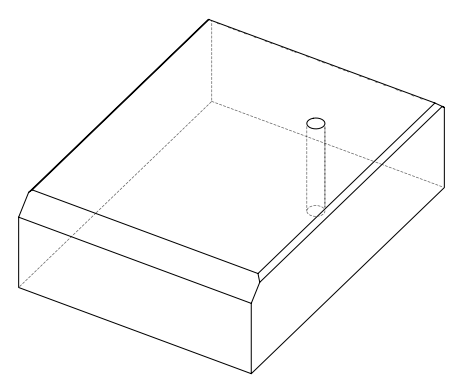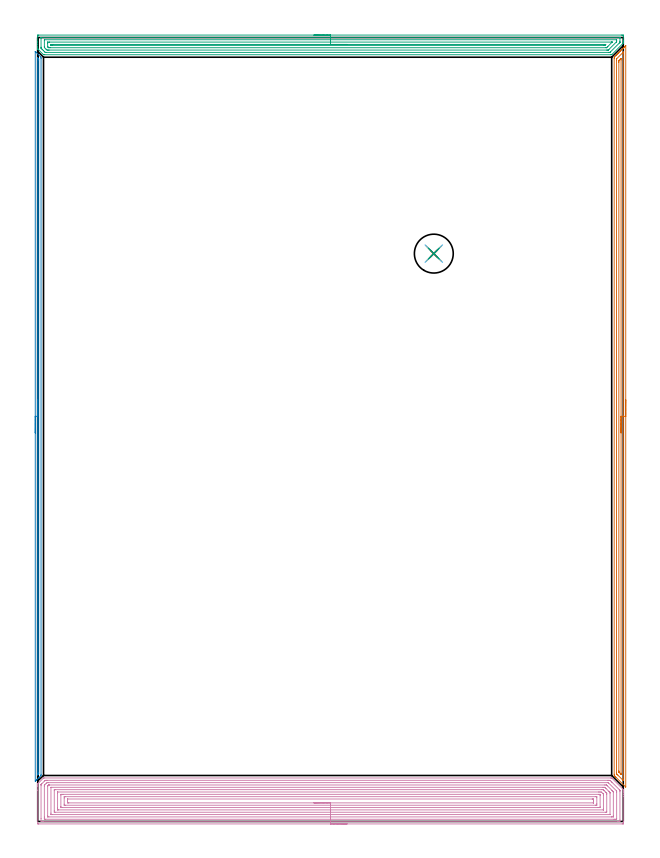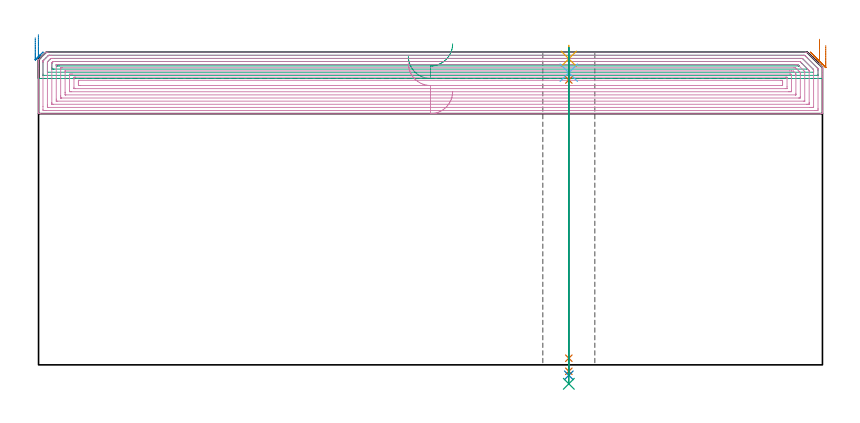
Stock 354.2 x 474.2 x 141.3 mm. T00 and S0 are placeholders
(PLAN: 9 operations, 5 tool changes, 62.8 min)
(1 AREA_MILL | FG_CHAMFER_SURFACE | UGT0205_001 | 10.79 min | 11184 mm3)
(2 AREA_MILL_1 | FG_CHAMFER_SURFACE_1 | UGT0205_001 | 7.16 min | 2745 mm3)
(3 AREA_MILL_2 | FG_CHAMFER_SURFACE_2 | UGT0205_001 | 14.25 min | 24839 mm3)
(4 AREA_MILL_3 | FG_CHAMFER_SURFACE_3 | UGT0205_001 | 28.7 min | 136679 mm3)
(5 SPOT_DRILL | STEP1HOLE | NXT0321_9005460120000 | 0.05 min | 157 mm3)
(6 DRILL_BLIND_HOLE_INTO_CENTER | STEP1HOLE | NXT0301_033 | 0.05 min | 182 mm3)
(7 GUN_DRILL_THROUGH_HOLE | STEP1HOLE | UGT0307_002 | 0.63 min | 3722 mm3)
(8 SPADE_DRILL_TO_ENLARGE_THROUGH_HOLE | STEP1HOLE | UGT0306_005 | 0.59 min | 19202 mm3)
(9 DRILL_TO_ENLARGE_THROUGH_HOLE | STEP1HOLE | UGT0301_056 | 0.61 min | 37948 mm3)
(TOOL UGT0205_001 | Chamfer Mill 20 x 3 x 45 deg. | D20 FL50 Z2)
(TOOL NXT0321_9005460120000 | NC Spot Drill, 142deg, 12mm, Carbide, Uncoated | D12 PA142 FL30 Z2)
(TOOL NXT0301_033 | Carbide Drill 6.2mm [860.1-0620-031A1-MM 2214] | D6.2 PA140 FL53 Z2)
(TOOL UGT0307_002 | Gun Drill 6 mm | D6 PA130 FL24 Z1)
(TOOL UGT0306_005 | Spade Drill 14.5mm | D14.5 PA132 FL10 Z2)
(TOOL UGT0301_056 | Twist Drill 23.5 mm | D23.5 PA118 FL155 Z2)
(OP 1 AREA_MILL)
G17 G21 G94 G90
T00 M6
G54
G17 G0 G90 X355.7 Y255.05 S1061 M3
G43 Z151.3 H0
Z144.3
G94 G1 Y255.012 Z143.428 F250.
Y254.898 Z142.564
Y254.709 Z141.712
Y254.447 Z140.88
Y254.113 Z140.074
Y253.71 Z139.3
Y253.242 Z138.564
Y252.71 Z137.872
Y252.121 Z137.229
Y251.478 Z136.64
Y250.786 Z136.108
Y250.05 Z135.64
Y249.276 Z135.237
Y248.47 Z134.903
Y247.638 Z134.641
Y246.786 Z134.452
Y245.922 Z134.338
Y245.05 Z134.3
Y20.964
X355.693 Y20.819 Z134.306
X355.537 Y20.964 Z134.463
X355.505 Y20.995 Z134.495
X349.732 Y26.767 Z140.266
X349.562 Y26.935 Z140.433
X349.397 Y27.102 Z140.601
X349.286 Y27.213 Z140.712
X349.122 Y27.375 Z140.873
X348.971 Y27.528 Z141.026
X348.84 Y27.659 Z141.158
X348.704 Y27.795 Z141.29
X348.7 Y28.552 Z141.3
Y461.548
X348.704 Y462.305 Z141.29
X348.84 Y462.441 Z141.158
X349.081 Y462.682 Z140.918
X349.562 Y463.164 Z140.434
X349.919 Y463.519 Z140.081
X350.092 Y463.692 Z139.908
X350.328 Y463.928 Z139.671
X350.441 Y464.043 Z139.555
X351.012 Y464.613 Z138.987
X351.22 Y464.821 Z138.778
X351.321 Y464.922 Z138.675
X351.76 Y465.361 Z138.239
X352.198 Y465.8 Z137.798
X352.411 Y466.012 Z137.588
X352.443 Y466.043 Z137.557
X353.079 Y466.681 Z136.917
X353.284 Y466.884 Z136.716
X353.959 Y467.56 Z136.038
X354.126 Y467.726 Z135.874
X354.197 Y467.797 Z135.803
X354.838 Y468.439 Z135.159
X354.967 Y468.567 Z135.032
X355.09 Y468.69 Z134.91
X355.278 Y468.879 Z134.72
X355.386 Y468.988 Z134.611
X355.686 Y469.285 Z134.313
X355.696 Y469.287 Z134.303
X355.7 Y469.285 Z134.3
Y245.05
X354.286 Z135.714
X354.285 Y25.096 Z135.715
X354.284 Y24.981 Z135.716
X354.279 Y24.722 Z135.721
X354.273 Y24.688 Z135.727
X354.237 Y24.719 Z135.763
X354.198 Y24.756 Z135.802
X353.969 Y24.981 Z136.031
X350.881 Y28.069 Z139.119
X350.4 Y28.552 Z139.6
X350.237 Y28.725 Z139.763
X350.121 Y28.849 Z139.879
X350.115 Y29.445 Z139.885
X350.114 Y460.655 Z139.886
X350.116 Y461.044 Z139.884
X350.119 Y461.238 Z139.881
X350.121 Y461.258 Z139.879
X350.13 Y461.272 Z139.87
X350.153 Y461.301 Z139.847
X350.198 Y461.348 Z139.802
X354.063 Y465.213 Z135.937
X354.187 Y465.334 Z135.813
X354.267 Y465.409 Z135.733
X354.277 Y465.417 Z135.723
X354.28 Y465.37 Z135.72
X354.284 Y465.235 Z135.716
X354.285 Y465.119 Z135.715
X354.286 Y464.972 Z135.714
Y245.05
X352.872 Z137.128
X352.871 Y29.21 Z137.129
X352.867 Y28.552 Z137.133
X352.866 Y28.55 Z137.134
X352.853 Y28.552 Z137.147
X352.64 Y28.762 Z137.36
X351.954 Y29.445 Z138.046
X351.76 Y29.641 Z138.24
X351.591 Y29.817 Z138.409
X351.549 Y29.862 Z138.451
X351.535 Y29.892 Z138.465
X351.533 Y29.946 Z138.467
X351.53 Y30.102 Z138.47
X351.529 Y30.338 Z138.471
Y30.573 Z138.472
Y459.105 Z138.471
X351.53 Y459.762 Z138.47
X351.532 Y459.994 Z138.468
X351.537 Y460.225 Z138.463
X351.76 Y460.458 Z138.24
X351.857 Y460.557 Z138.143
X352.848 Y461.548 Z137.152
X352.858 Y461.553 Z137.142
X352.864 Y461.554 Z137.136
X352.866 Y461.548 Z137.134
X352.87 Y461.393 Z137.13
X352.871 Y461.313 Z137.129
X352.872 Y460.655 Z137.128
Y245.05
Y244.178 Z137.167
Y243.314 Z137.28
Y242.462 Z137.469
Y241.63 Z137.732
Y240.824 Z138.065
Y240.05 Z138.468
Y239.314 Z138.937
Y238.622 Z139.468
Y237.979 Z140.057
Y237.39 Z140.701
Y236.858 Z141.393
Y236.39 Z142.128
Y235.987 Z142.902
Y235.653 Z143.708
Y235.391 Z144.54
Y235.202 Z145.392
Y235.088 Z146.257
Y235.05 Z147.128
G0 Z151.3
M5
M2
(OP 2 AREA_MILL_1)
G17 G21 G94 G90
T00 M6
G54
G17 G0 G90 X-1.5 Y235.05 S1061 M3
G43 Z151.3 H0
Z147.8
G94 G1 Y235.088 Z146.928 F250.
Y235.202 Z146.063
Y235.39 Z145.212
Y235.653 Z144.38
Y235.987 Z143.574
Y236.389 Z142.8
Y236.858 Z142.064
Y237.389 Z141.372
Y237.979 Z140.729
Y238.622 Z140.139
Y239.314 Z139.608
Y240.05 Z139.14
Y240.824 Z138.737
Y241.63 Z138.403
Y242.462 Z138.141
Y243.313 Z137.952
Y244.178 Z137.838
Y245.05 Z137.8
Y465.781
X-1.495 Y465.784 Z137.804
X-1.483 Y465.781 Z137.816
X-1.439 Y465.739 Z137.86
X-1.421 Y465.721 Z137.878
X-1.182 Y465.484 Z138.115
X-1.07 Y465.371 Z138.228
X1.793 Y462.507 Z141.093
X1.997 Y462.307 Z141.289
X2. Y461.614 Z141.3
Y28.486
X1.997 Y27.793 Z141.289
X1.793 Y27.593 Z141.093
X0.9 Y26.7 Z140.199
X0.454 Y26.253 Z139.753
X-0.567 Y25.232 Z138.731
X-0.777 Y25.022 Z138.521
X-0.885 Y24.914 Z138.412
X-1.333 Y24.467 Z137.966
X-1.493 Y24.319 Z137.806
X-1.5 Y24.477 Z137.8
Y245.05
X-0.086 Z139.214
Y461.614
X-0.084 Y461.885 Z139.216
X-0.082 Y461.917 Z139.218
X-0.081 Y461.919 Z139.219
X-0.073 Y461.915 Z139.227
X-0.031 Y461.879 Z139.269
X0.007 Y461.843 Z139.307
X0.236 Y461.614 Z139.536
X0.462 Y461.38 Z139.762
X0.533 Y461.305 Z139.833
X0.579 Y461.248 Z139.879
X0.586 Y460.721 Z139.886
X0.585 Y29.299 Z139.885
X0.581 Y28.945 Z139.881
X0.579 Y28.861 Z139.879
X0.538 Y28.8 Z139.838
X0.461 Y28.718 Z139.761
X0.235 Y28.486 Z139.535
X0.107 Y28.357 Z139.407
X0.02 Y28.273 Z139.32
X-0.064 Y28.194 Z139.236
X-0.075 Y28.185 Z139.225
X-0.079 Y28.229 Z139.221
X-0.084 Y28.378 Z139.216
X-0.085 Y28.486 Z139.215
X-0.086 Y29.028 Z139.214
Y245.05
Y245.921 Z139.252
Y246.786 Z139.366
Y247.638 Z139.555
Y248.47 Z139.817
Y249.276 Z140.151
Y250.05 Z140.554
Y250.785 Z141.023
Y251.478 Z141.554
Y252.121 Z142.143
Y252.71 Z142.786
Y253.241 Z143.478
Y253.71 Z144.214
Y254.113 Z144.988
Y254.447 Z145.794
Y254.709 Z146.626
Y254.898 Z147.478
Y255.012 Z148.343
Y255.05 Z149.214
G0 Z151.3
M5
M2
(OP 3 AREA_MILL_2)
G17 G21 G94 G90
T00 M6
G54
G17 G0 G90 X167.1 Y475.7 S1061 M3
G43 Z151.3 H0
Z139.4
G94 G1 X167.138 Z138.528 F250.
X167.252 Z137.663
X167.441 Z136.812
X167.703 Z135.98
X168.037 Z135.174
X168.44 Z134.4
X168.908 Z133.664
X169.44 Z132.972
X170.029 Z132.329
X170.672 Z131.74
X171.364 Z131.208
X172.1 Z130.74
X172.874 Z130.337
X173.68 Z130.003
X174.512 Z129.741
X175.364 Z129.552
X176.228 Z129.438
X177.1 Z129.4
X352.98
X353.579 Y475.698 Z129.402
X354.171 Y475.693 Z129.404
X354.193 Y475.691 Z129.405
X354.2 Y475.102 Z129.994
Y472.426 Z132.67
Y471.73 Z133.369
Y471.338 Z133.762
Y470.989 Z134.104
X354.198 Y470.814 Z134.278
X354.193 Y470.79 Z134.302
X354.042 Y470.642 Z134.457
X347.324 Y463.924 Z141.175
X347.206 Y463.805 Z141.291
X346.43 Y463.8 Z141.3
X4.195
X3.505 Y463.803 Z141.288
X3.357 Y463.943 Z141.156
X0.157 Y467.143 Z137.957
X0.124 Y467.175 Z137.922
X0.01 Y467.298 Z137.794
X0.002 Y467.419 Z137.674
X0. Y467.741 Z137.358
Y467.77 Z137.329
Y468.162 Z136.937
Y468.858 Z136.237
Y470.098 Z134.999
Y471.498 Z133.598
Y474.83 Z130.268
X0.002 Y475.102 Z129.996
X0.007 Y475.692 Z129.406
X0.028 Y475.693 Z129.404
X0.621 Y475.7 Z129.4
X177.1
Y474.286 Z130.814
X351.868
X352.021 Y474.284 Z130.816
X352.122 Y474.281 Z130.819
X352.191 Y474.278 Z130.822
X352.193 Y474.267 Z130.833
X352.196 Y474.21 Z130.89
X352.2 Y473.803 Z131.297
X352.199 Y472.019 Z133.081
X352.194 Y471.534 Z133.566
X352.19 Y471.331 Z133.769
X352.178 Y471.24 Z133.86
X352.134 Y471.193 Z133.907
X351.792 Y470.842 Z134.258
X346.431 Y465.481 Z139.619
X346.333 Y465.387 Z139.713
X346.229 Y465.29 Z139.81
X346.142 Y465.221 Z139.879
X345.613 Y465.214 Z139.886
X5.013 Y465.215 Z139.885
X4.86 Y465.217 Z139.883
X4.56 Y465.221 Z139.879
X4.471 Y465.29 Z139.81
X4.195 Y465.558 Z139.542
X3.568 Y466.182 Z138.918
X3.302 Y466.448 Z138.652
X2.676 Y467.074 Z138.026
X2.408 Y467.343 Z137.757
X2.102 Y467.657 Z137.443
X2.027 Y467.735 Z137.365
X2.01 Y467.831 Z137.269
X2.007 Y467.966 Z137.134
X2.001 Y468.373 Z136.727
X2. Y473.725 Z131.375
X2.005 Y474.21 Z130.89
X2.008 Y474.26 Z130.84
X2.011 Y474.279 Z130.821
X2.332 Y474.286 Z130.814
X177.1
Y472.872 Z132.228
X350.005 Y472.871 Z132.229
X350.154 Y472.87 Z132.23
X350.178 Y472.868 Z132.232
X350.185 Y472.866 Z132.234
X350.19 Y472.853 Z132.247
X350.197 Y472.751 Z132.349
X350.199 Y472.621 Z132.479
X350.2 Y472.426 Z132.674
Y472.231 Z132.869
X350.194 Y471.882 Z133.218
X350.19 Y471.71 Z133.39
X350.034 Y471.534 Z133.566
X350.02 Y471.519 Z133.581
X345.537 Y467.036 Z138.064
X345.25 Y466.752 Z138.348
X345.166 Y466.672 Z138.428
X345.133 Y466.643 Z138.457
X345.084 Y466.635 Z138.465
X344.643 Y466.631 Z138.469
X344.196 Y466.629 Z138.471
X6.876
X6.427 Y466.631 Z138.469
X5.982 Y466.636 Z138.464
X5.559 Y466.653 Z138.447
X5.125 Y467.074 Z138.026
X5.089 Y467.11 Z137.99
X4.195 Y468.004 Z137.096
X4.09 Y468.112 Z136.988
X4.04 Y468.166 Z136.934
X4.018 Y468.193 Z136.907
X4.01 Y468.274 Z136.826
X4.003 Y468.663 Z136.437
X4.001 Y468.858 Z136.242
Y472.62 Z132.48
X4.007 Y472.815 Z132.285
X4.01 Y472.865 Z132.235
X4.029 Y472.867 Z132.233
X4.084 Y472.87 Z132.23
X4.195 Y472.871 Z132.229
X177.1 Y472.872 Z132.228
Y471.457 Z133.643
X347.191
X347.324 Y471.456 Z133.644
X347.405 Y471.453 Z133.647
X347.49 Y471.447 Z133.653
X347.485 Y471.44 Z133.66
X347.453 Y471.405 Z133.695
X347.375 Y471.324 Z133.776
X347.324 Y471.273 Z133.827
X344.91 Y468.858 Z136.242
X344.643 Y468.592 Z136.508
X344.328 Y468.281 Z136.819
X344.131 Y468.089 Z137.011
X344.097 Y468.058 Z137.042
X344.055 Y468.05 Z137.05
X343.954 Y468.047 Z137.053
X343.75 Y468.043 Z137.057
X7.77
X6.876 Y468.044 Z137.056
X6.797 Y468.045 Z137.055
X6.617 Y468.05 Z137.05
X6.417 Y468.238 Z136.862
X6.312 Y468.34 Z136.76
X6.222 Y468.43 Z136.67
X6.049 Y468.612 Z136.488
X6.01 Y468.656 Z136.444
X6.006 Y468.681 Z136.419
X6.003 Y468.734 Z136.366
X6. Y468.84 Z136.26
Y470.624 Z134.476
X6.002 Y471.079 Z134.021
X6.005 Y471.298 Z133.802
X6.01 Y471.406 Z133.694
X6.014 Y471.451 Z133.649
X6.064 Y471.452 Z133.648
X6.876 Y471.457 Z133.643
X6.953
X177.1
Y470.043 Z135.057
X343.456
X343.521 Y470.042 Z135.058
X343.561 Y470.04 Z135.06
X343.618 Y470.037 Z135.063
X343.582 Y469.991 Z135.109
X343.548 Y469.952 Z135.148
X343.349 Y469.75 Z135.35
X343.1 Y469.507 Z135.593
X343.063 Y469.473 Z135.627
X343.002 Y469.464 Z135.636
X342.856 Y469.462 Z135.638
X342.256 Y469.458 Z135.642
X8.663
X8.059 Y469.461 Z135.639
X8.022 Y469.464 Z135.636
X8.01 Y469.47 Z135.63
X8.004 Y469.516 Z135.584
X8.002 Y469.75 Z135.35
X8.003 Y469.915 Z135.185
X8.007 Y469.998 Z135.102
X8.009 Y470.033 Z135.067
X8.076 Y470.036 Z135.064
X8.372 Y470.041 Z135.059
X8.663 Y470.042 Z135.058
X9.263 Y470.043 Z135.057
X177.1
X177.972 Z135.095
X178.836 Z135.209
X179.688 Z135.398
X180.52 Z135.66
X181.326 Z135.994
X182.1 Z136.397
X182.836 Z136.865
X183.528 Z137.396
X184.171 Z137.986
X184.76 Z138.629
X185.292 Z139.321
X185.76 Z140.057
X186.163 Z140.831
X186.497 Z141.637
X186.759 Z142.469
X186.948 Z143.32
X187.062 Z144.185
X187.1 Z145.057
G0 Z151.3
M5
M2
(OP 4 AREA_MILL_3)
G17 G21 G94 G90
T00 M6
G54
G17 G0 G90 X187.1 Y-1.5 S1061 M3
G43 Z151.3 H0
Z123.5
G94 G1 X187.062 Z122.628 F250.
X186.948 Z121.764
X186.759 Z120.912
X186.497 Z120.08
X186.163 Z119.274
X185.76 Z118.5
X185.292 Z117.764
X184.76 Z117.072
X184.171 Z116.429
X183.528 Z115.84
X182.836 Z115.309
X182.1 Z114.84
X181.326 Z114.437
X180.52 Z114.103
X179.688 Z113.841
X178.836 Z113.652
X177.972 Z113.538
X177.1 Z113.5
X0.621
X0.288 Y-1.497 Z113.502
X0.01 Y-1.492 Z113.506
X0. Y-1.21 Z113.787
Y18.896 Z133.892
Y21.293 Z136.288
Y21.986 Z136.986
Y22.627 Z137.626
X0.001 Y22.726 Z137.725
X0.01 Y22.8 Z137.796
X0.077 Y22.878 Z137.876
X3.396 Y26.196 Z141.194
X3.505 Y26.297 Z141.288
X4.195 Y26.3 Z141.3
X346.43
X347.195 Y26.295 Z141.291
X347.315 Y26.185 Z141.185
X354.066 Y19.434 Z134.433
X354.19 Y19.301 Z134.295
X354.2 Y19.167 Z134.167
Y18.429 Z133.429
Y17.736 Z132.731
Y16.5 Z131.497
Y15.068 Z130.063
Y-0.321 Z114.676
X354.196 Y-0.939 Z114.058
X354.192 Y-1.492 Z113.506
X354.137 Y-1.494 Z113.504
X353.579 Y-1.5 Z113.5
X177.1
Y-0.086 Z114.914
X3.338
X2.443 Y-0.084 Z114.916
X2.408 Y-0.082 Z114.918
X2.01 Y-0.05 Z114.95
X2.002 Y0.354 Z115.354
X2. Y1.729 Z116.729
Y21.699 Z136.699
X2.002 Y22.182 Z137.182
X2.006 Y22.283 Z137.283
X2.01 Y22.333 Z137.333
X2.032 Y22.37 Z137.37
X2.122 Y22.466 Z137.466
X2.408 Y22.758 Z137.758
X4.195 Y24.545 Z139.545
X4.35 Y24.696 Z139.696
X4.511 Y24.85 Z139.85
X5.055 Y24.884 Z139.884
X5.089
X5.946 Y24.886 Z139.886
X344.607
X345.502 Y24.885 Z139.885
X345.537 Y24.884 Z139.884
X346.189 Y24.85 Z139.85
X346.43 Y24.616 Z139.616
X347.09 Y23.96 Z138.96
X347.324 Y23.727 Z138.727
X351.792 Y19.258 Z134.258
X352.104 Y18.938 Z133.938
X352.179 Y18.859 Z133.859
X352.19 Y18.76 Z133.76
X352.194 Y18.625 Z133.625
X352.199 Y18.219 Z133.219
Y0.839 Z115.839
X352.198 Y0.435 Z115.435
X352.19 Y-0.05 Z114.95
X351.825 Y-0.083 Z114.917
X351.792 Y-0.084 Z114.916
X350.934 Y-0.086 Z114.914
X177.1
Y1.328 Z116.328
X4.597 Y1.329 Z116.329
X4.195 Y1.331 Z116.331
X4.062 Y1.333 Z116.333
X4.021 Y1.335 Z116.335
X4.01 Y1.405 Z116.405
X4.005 Y1.534 Z116.534
X4.002 Y1.729 Z116.729
X4. Y1.923 Z116.923
Y2.618 Z117.618
Y21.487 Z136.487
X4.003 Y21.681 Z136.681
X4.008 Y21.811 Z136.811
X4.013 Y21.902 Z136.902
X4.041 Y21.932 Z136.932
X4.195 Y22.096 Z137.096
X5.13 Y23.03 Z138.03
X5.172 Y23.071 Z138.071
X5.586 Y23.465 Z138.465
X5.982 Y23.468 Z138.468
X6.475 Y23.471 Z138.471
X344.643
X345.045 Y23.469 Z138.469
X345.098 Y23.467 Z138.467
X345.124 Y23.464 Z138.464
X345.137 Y23.454 Z138.454
X345.196 Y23.401 Z138.401
X345.308 Y23.292 Z138.292
X350.005 Y18.596 Z133.596
X350.11 Y18.487 Z133.487
X350.161 Y18.432 Z133.432
X350.184 Y18.405 Z133.405
X350.19 Y18.318 Z133.318
X350.197 Y17.93 Z132.93
X350.199 Y17.736 Z132.736
Y1.729 Z116.729
X350.197 Y1.537 Z116.537
X350.19 Y1.347 Z116.347
X350.005 Y1.335 Z116.335
X349.511 Y1.331 Z116.331
X349.111 Y1.329 Z116.329
X348.62
X177.1 Y1.328 Z116.328
Y2.743 Z117.743
X6.75
X6.081 Y2.75 Z117.75
X6.01 Y2.753 Z117.753
X6.006 Y2.853 Z117.853
X6.002 Y3.065 Z118.065
X6. Y3.49 Z118.49
X6.001 Y21.293 Z136.293
X6.008 Y21.401 Z136.401
X6.014 Y21.453 Z136.453
X6.053 Y21.496 Z136.496
X6.187 Y21.636 Z136.636
X6.359 Y21.808 Z136.808
X6.535 Y21.979 Z136.979
X6.598 Y22.038 Z137.038
X6.685 Y22.05 Z137.05
X6.876 Y22.055 Z137.055
X7.002 Y22.056 Z137.056
X342.982 Y22.057 Z137.057
X343.75 Y22.056 Z137.056
X343.877 Y22.055 Z137.055
X344.062 Y22.05 Z137.05
X344.418 Y21.722 Z136.722
X344.643 Y21.506 Z136.506
X347.324 Y18.828 Z133.828
X347.526 Y18.625 Z133.625
X347.726 Y18.423 Z133.423
X348.115 Y18.024 Z133.024
X348.19 Y17.941 Z132.941
X348.194 Y17.916 Z132.916
X348.198 Y17.862 Z132.862
X348.2 Y17.753 Z132.753
Y3.525 Z118.525
X348.198 Y3.071 Z118.071
X348.194 Y2.854 Z117.854
X348.19 Y2.751 Z117.751
X348.087 Y2.748 Z117.748
X347.324 Y2.743 Z117.743
X347.199
X177.1
Y4.157 Z119.157
X8.663
X8.009 Y4.158 Z119.158
X8.007 Y4.16 Z119.16
X8.002 Y4.165 Z119.165
X8.001 Y4.397 Z119.397
X8. Y5.056 Z120.056
X8.001 Y20.568 Z135.568
X8.002 Y20.61 Z135.61
X8.005 Y20.629 Z135.629
X8.008 Y20.634 Z135.634
X8.022 Y20.636 Z135.636
X8.182 Y20.64 Z135.64
X8.423 Y20.643 Z135.643
X341.963 Y20.642 Z135.642
X342.619 Y20.639 Z135.639
X342.856 Y20.636 Z135.636
X343.072 Y20.617 Z135.617
X343.292 Y20.403 Z135.403
X343.75 Y19.951 Z134.951
X345.537 Y18.164 Z133.164
X345.96 Y17.736 Z132.736
X346.1 Y17.589 Z132.589
X346.19 Y17.486 Z132.486
X346.193 Y17.405 Z132.405
X346.199 Y17.077 Z132.077
Y4.232 Z119.232
X346.198 Y4.19 Z119.19
X346.195 Y4.171 Z119.171
X346.192 Y4.166 Z119.166
X346.178 Y4.164 Z119.164
X346.018 Y4.159 Z119.159
X345.777 Y4.157 Z119.157
X177.1
Y5.571 Z120.571
X10.45 Y5.572 Z120.572
X10.162 Y5.573 Z120.573
X10.065 Y5.576 Z120.576
X10.022 Y5.578 Z120.578
X10.01 Y5.597 Z120.597
X10.004 Y5.73 Z120.73
X10.001 Y6.175 Z121.175
X10. Y6.623 Z121.623
X10.001 Y18.625 Z133.625
X10.004 Y19.069 Z134.069
X10.01 Y19.216 Z134.216
X10.147 Y19.222 Z134.222
X10.45 Y19.226 Z134.226
X10.738 Y19.228 Z134.228
X341.356 Y19.229 Z134.229
X341.963 Y19.226 Z134.226
X342.002 Y19.224 Z134.224
X342.02 Y19.221 Z134.221
X342.041 Y19.203 Z134.203
X342.127 Y19.122 Z134.122
X342.295 Y18.956 Z133.956
X342.628 Y18.625 Z133.625
X343.517 Y17.736 Z132.736
X343.75 Y17.502 Z132.502
X344.075 Y17.172 Z132.172
X344.154 Y17.089 Z132.089
X344.19 Y17.048 Z132.048
X344.193 Y16.995 Z131.995
X344.196 Y16.846 Z131.846
X344.2 Y16.399 Z131.399
X344.199 Y6.175 Z121.175
X344.196 Y5.731 Z120.731
X344.19 Y5.584 Z120.584
X344.053 Y5.578 Z120.578
X343.75 Y5.574 Z120.574
X343.462 Y5.572 Z120.572
X177.1 Y5.571 Z120.571
Y6.985 Z121.985
X12.317 Y6.986 Z121.986
X12.237
X12.158 Y6.988 Z121.988
X12.01 Y6.993 Z121.993
X12.007 Y7.064 Z122.064
X12.002 Y7.299 Z122.299
X12. Y7.954 Z122.954
Y8.19 Z123.19
Y17.082 Z132.082
X12.004 Y17.736 Z132.736
X12.007 Y17.794 Z132.794
X12.009 Y17.804 Z132.804
X12.028 Y17.808 Z132.808
X12.079 Y17.811 Z132.811
X12.159 Y17.814 Z132.814
X339.282
X340.1 Y17.811 Z132.811
X340.176 Y17.808 Z132.808
X341.065 Y17.736 Z132.736
X341.069 Y17.733 Z132.733
X341.963 Y16.84 Z131.84
X342.174 Y16.617 Z131.617
X342.19 Y16.193 Z131.193
X342.196 Y15.957 Z130.957
X342.199 Y15.721 Z130.721
X342.2 Y7.718 Z122.718
X342.196 Y7.064 Z122.064
X342.193 Y7.006 Z122.006
X342.191 Y6.996 Z121.996
X342.172 Y6.992 Z121.992
X342.121 Y6.988 Z121.988
X342.041 Y6.986 Z121.986
X177.1 Y6.985 Z121.985
Y8.4 Z123.4
X14.918
X14.468 Y8.402 Z123.402
X14.025 Y8.407 Z123.407
X14.001 Y8.843 Z123.843
X14. Y8.867 Z123.867
X14.001 Y15.981 Z130.981
X14.025 Y16.393 Z131.393
X14.475 Y16.398 Z131.398
X14.918 Y16.4 Z131.4
X15.366
X339.282
X339.733 Y16.398 Z131.398
X339.947 Y16.393 Z131.393
X340.176 Y16.166 Z131.166
X340.198 Y15.957 Z130.957
X340.199 Y15.933 Z130.933
Y8.819 Z123.819
X340.176 Y8.407 Z123.407
X339.725 Y8.402 Z123.402
X339.282 Y8.4 Z123.4
X338.834
X177.1
Y9.814 Z124.814
X16.623
X16.27 Y9.816 Z124.816
X16.093 Y9.818 Z124.818
X16.014 Y9.82 Z124.82
X16.01 Y9.88 Z124.88
X16.001 Y10.433 Z125.433
Y14.178 Z129.178
X16.005 Y14.876 Z129.876
X16.01 Y14.974 Z129.974
X16.097 Y14.979 Z129.979
X16.299 Y14.982 Z129.982
X16.705 Y14.986 Z129.986
X16.787
X337.577
X337.93 Y14.984 Z129.984
X338.107 Y14.982 Z129.982
X338.186 Y14.979 Z129.979
X338.19 Y14.92 Z129.92
X338.199 Y14.367 Z129.367
Y10.621 Z125.621
X338.195 Y9.924 Z124.924
X338.19 Y9.826 Z124.826
X338.103 Y9.821 Z124.821
X337.901 Y9.818 Z124.818
X337.495 Y9.814 Z124.814
X337.413
X177.1
Y11.228 Z126.228
X18.776
X18.492 Y11.229 Z126.229
X18.208 Y11.232 Z126.232
X18.028 Y11.235 Z126.235
X18.01 Y11.348 Z126.348
X18.006 Y11.511 Z126.511
X18.001 Y12. Z127.
X18. Y12.4 Z127.4
Y12.89 Z127.89
X18.003 Y13.289 Z128.289
X18.008 Y13.534 Z128.534
X18.01 Y13.559 Z128.559
X18.04 Y13.565 Z128.565
X18.114 Y13.569 Z128.569
X18.209 Y13.571 Z128.571
X335.424 Y13.572 Z128.572
X335.708 Y13.571 Z128.571
X335.992 Y13.568 Z128.568
X336.172 Y13.565 Z128.565
X336.19 Y13.452 Z128.452
X336.194 Y13.289 Z128.289
X336.199 Y12.8 Z127.8
X336.2 Y12.4 Z127.4
Y11.91 Z126.91
X336.197 Y11.511 Z126.511
X336.192 Y11.266 Z126.266
X336.19 Y11.241 Z126.241
X336.16 Y11.235 Z126.235
X336.086 Y11.231 Z126.231
X335.991 Y11.229 Z126.229
X177.1 Y11.228 Z126.228
X176.228 Z126.266
X175.364 Z126.38
X174.512 Z126.569
X173.68 Z126.831
X172.874 Z127.165
X172.1 Z127.568
X171.364 Z128.036
X170.672 Z128.567
X170.029 Z129.157
X169.44 Z129.8
X168.908 Z130.492
X168.44 Z131.228
X168.037 Z132.002
X167.703 Z132.808
X167.441 Z133.64
X167.252 Z134.491
X167.138 Z135.356
X167.1 Z136.228
G0 Z151.3
M5
M2
(OP 5 SPOT_DRILL)
G17 G21 G94 G90
T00 M6
G54
G17 G0 G90 X239.6 Y343.5 S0 M3
G43 Z151.3 H0
G94 G81 G98 Z138.3 F250. R144.3
G80
M5
M2
(OP 6 DRILL_BLIND_HOLE_INTO_CENTER)
G17 G21 G94 G90
T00 M6
G54
G17 G0 G90 X239.6 Y343.5 S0 M3
G43 Z151.3 H1
G94 G81 G98 Z132. F250. R143.3
G80
M5
M2
(OP 7 GUN_DRILL_THROUGH_HOLE)
G17 G21 G94 G90
T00 M6
G54
G17 G0 G90 X239.6 Y343.5 M8
G43 Z151.3 H0
Z138.732
S716 M3
G94 G1 Z128.693 F125. M26
G4 X.084
Z3. F250.
G4 X.084
Z-2.899 F125.
G4 X.084
M5
M9
G0 Z138.732
Z151.3
M2
(OP 8 SPADE_DRILL_TO_ENLARGE_THROUGH_HOLE)
G17 G21 G94 G90
T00 M6
G54
G17 G0 G90 X239.6 Y343.5 S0 M3
G43 Z151.3 H0
G94 G73 G98 Z-4.728 F250. Q13.275 R143.3
G80
M5
M2
(OP 9 DRILL_TO_ENLARGE_THROUGH_HOLE)
G17 G21 G94 G90
T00 M6
G54
G17 G0 G90 X239.6 Y343.5 S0 M3
G43 Z151.3 H0
G94 G73 G98 Z-8.56 F250. Q21.409 R143.3
G80
M5
M2
